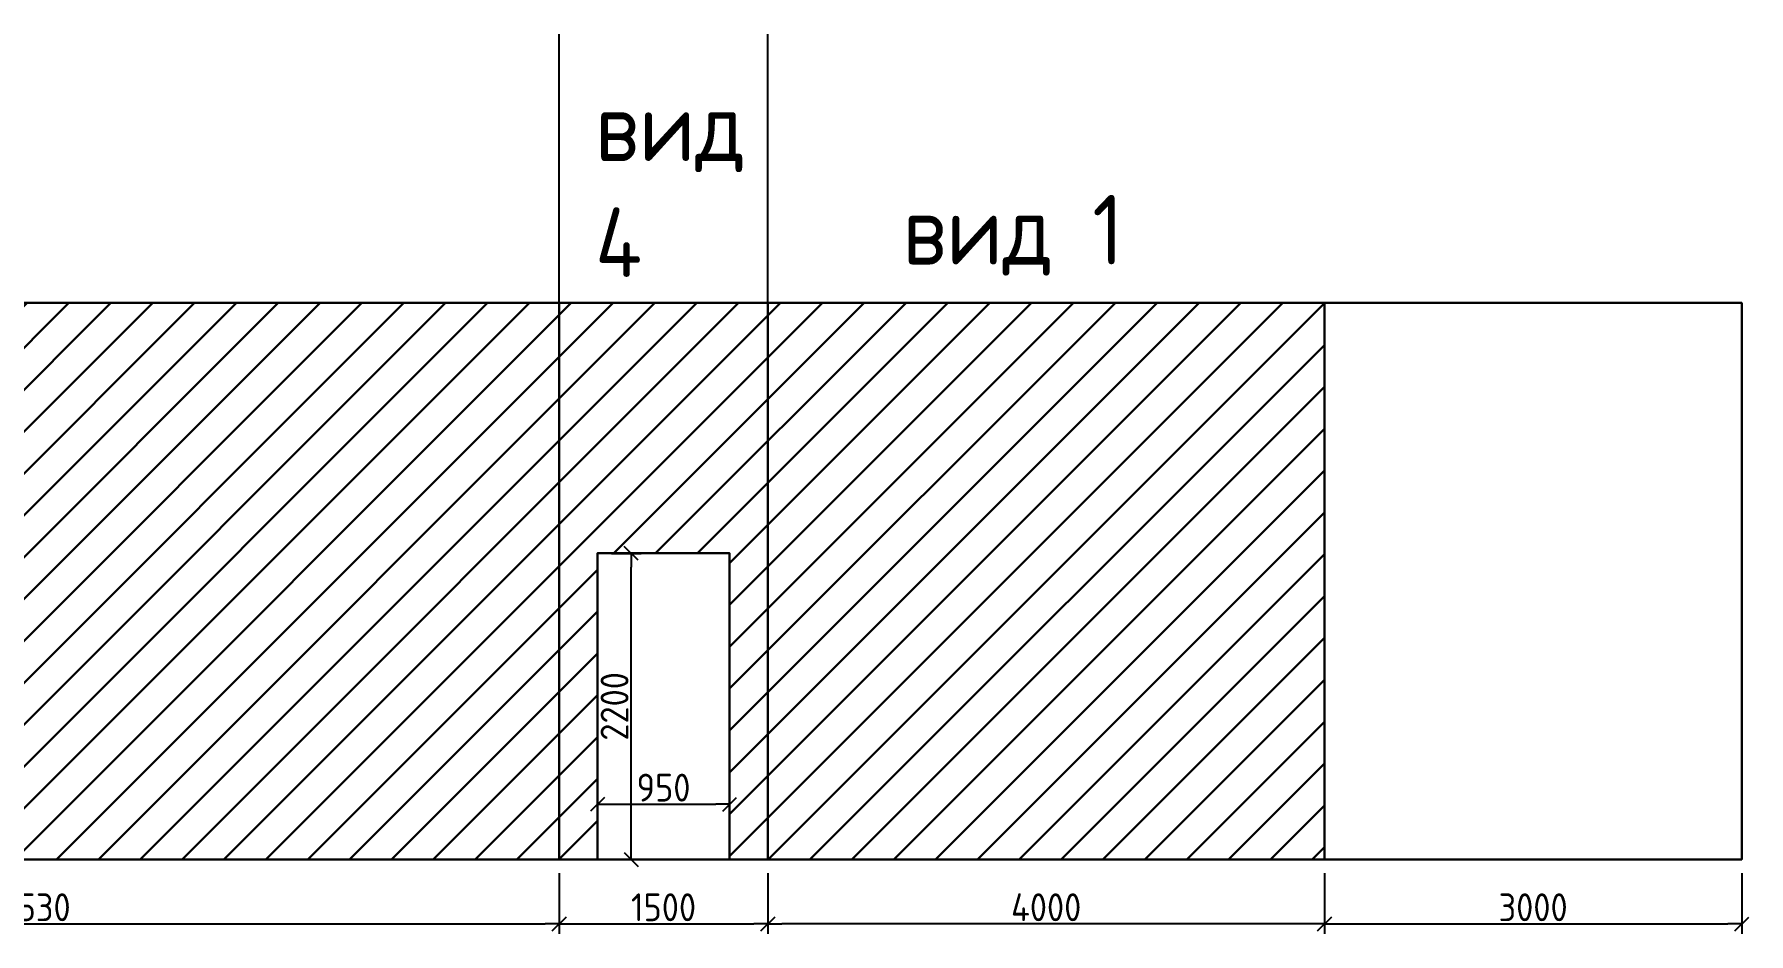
# Model space of a CAD drawing. Header units: millimetres. Extents: x -24360 to 609566, y -391049 to 148426.
# Drawn here: x 292919 to 305242, y -150550 to -144085 of the extents above; entities that cross this region are included whole.
import ezdxf

# ---------------------------------------------------------------- set-up
doc = ezdxf.new("R2010")
doc.units = ezdxf.units.MM
doc.layers.get('Defpoints').update_dxf_attribs({"color": 140})
doc.layers.add('осново', color=7, linetype='Continuous', lineweight=30)
doc.layers.add('Штриховка', color=7, linetype='Continuous', lineweight=30)
doc.styles.add('СПДС', font='isocpeur.ttf', dxfattribs={"width": 0.9})
doc.dimstyles.new('Размера А3', dxfattribs={"dimtxt": 200, "dimasz": 100, "dimexe": 70, "dimexo": 100, "dimgap": 20, "dimtad": 1, "dimdec": 0, "dimrnd": 10, "dimzin": 0, "dimdsep": 46, "dimtxsty": 'СПДС', "dimblk": 'ARROWHEAD_6', "dimcen": 1, "dimclrd": 256, "dimclre": 256, "dimclrt": 256, "dimazin": 0, "dimtfac": 1, "dimtdec": 0, "dimtmove": 2, "dimatfit": 3, "dimfxl": 1, "dimtolj": 1, "dimtzin": 0, "dimarcsym": 0})

# ---------------------------------------------------------------- blocks, each defined once
blk = doc.blocks.new('ARROWHEAD_6')
at = {"color": 0, "linetype": 'Continuous'}
for p, q in [((0, 0), (-1, 0)), ((-0.5, -0.5), (0.5, 0.5))]:
    blk.add_line(p, q, dxfattribs=at)
blk = doc.blocks.new('*D639')
at = {"lineweight": -2, "transparency": 16777216}
for p, q in [((289162, -150116), (289162, -150550)), ((296692, -150116), (296692, -150550)), ((289262, -150480), (296592, -150480))]:
    blk.add_line(p, q, dxfattribs=at)
at = {"layer": 'Defpoints', "color": 0, "lineweight": 15, "transparency": 16777216}
for p in [(289162, -150016), (296692, -150016), (296692, -150480)]:
    blk.add_point(p, dxfattribs=at)
at = {"lineweight": -2, "transparency": 16777216, "xscale": 100, "yscale": 100, "zscale": 100, "rotation": 180}
blk.add_blockref('ARROWHEAD_6', (289162, -150480), dxfattribs=at)
at = {"lineweight": -2, "transparency": 16777216, "xscale": 100, "yscale": 100, "zscale": 100}
blk.add_blockref('ARROWHEAD_6', (296692, -150480), dxfattribs=at)
at = {"transparency": 16777216, "insert": (292927, -150360), "char_height": 200, "attachment_point": 5, "style": 'СПДС'}
blk.add_mtext('\\A1;7530', dxfattribs=at)
blk = doc.blocks.new('*D640')
at = {"lineweight": -2, "transparency": 16777216}
for p, q in [((296692, -150116), (296692, -150550)), ((298192, -150116), (298192, -150550)), ((296792, -150480), (298092, -150480))]:
    blk.add_line(p, q, dxfattribs=at)
at = {"layer": 'Defpoints', "color": 0, "lineweight": 15, "transparency": 16777216}
for p in [(296692, -150016), (298192, -150016), (298192, -150480)]:
    blk.add_point(p, dxfattribs=at)
at = {"lineweight": -2, "transparency": 16777216, "xscale": 100, "yscale": 100, "zscale": 100, "rotation": 180}
blk.add_blockref('ARROWHEAD_6', (296692, -150480), dxfattribs=at)
at = {"lineweight": -2, "transparency": 16777216, "xscale": 100, "yscale": 100, "zscale": 100}
blk.add_blockref('ARROWHEAD_6', (298192, -150480), dxfattribs=at)
at = {"transparency": 16777216, "insert": (297442, -150360), "char_height": 200, "attachment_point": 5, "style": 'СПДС'}
blk.add_mtext('\\A1;1500', dxfattribs=at)
blk = doc.blocks.new('*D641')
at = {"lineweight": -2, "transparency": 16777216}
for p, q in [((298192, -150116), (298192, -150550)), ((302192, -150116), (302192, -150550)), ((302092, -150480), (298292, -150480))]:
    blk.add_line(p, q, dxfattribs=at)
at = {"layer": 'Defpoints', "color": 0, "lineweight": 15, "transparency": 16777216}
for p in [(298192, -150016), (302192, -150016), (298192, -150480)]:
    blk.add_point(p, dxfattribs=at)
at = {"lineweight": -2, "transparency": 16777216, "xscale": 100, "yscale": 100, "zscale": 100, "rotation": 180}
blk.add_blockref('ARROWHEAD_6', (298192, -150480), dxfattribs=at)
at = {"lineweight": -2, "transparency": 16777216, "xscale": 100, "yscale": 100, "zscale": 100}
blk.add_blockref('ARROWHEAD_6', (302192, -150480), dxfattribs=at)
at = {"transparency": 16777216, "insert": (300192, -150360), "char_height": 200, "attachment_point": 5, "style": 'СПДС'}
blk.add_mtext('\\A1;4000', dxfattribs=at)
blk = doc.blocks.new('*D642')
at = {"lineweight": -2, "transparency": 16777216}
for p, q in [((302192, -150116), (302192, -150550)), ((305192, -150116), (305192, -150550)), ((302292, -150480), (305092, -150480))]:
    blk.add_line(p, q, dxfattribs=at)
at = {"layer": 'Defpoints', "color": 0, "lineweight": 15, "transparency": 16777216}
for p in [(302192, -150016), (305192, -150016), (305192, -150480)]:
    blk.add_point(p, dxfattribs=at)
at = {"lineweight": -2, "transparency": 16777216, "xscale": 100, "yscale": 100, "zscale": 100, "rotation": 180}
blk.add_blockref('ARROWHEAD_6', (302192, -150480), dxfattribs=at)
at = {"lineweight": -2, "transparency": 16777216, "xscale": 100, "yscale": 100, "zscale": 100}
blk.add_blockref('ARROWHEAD_6', (305192, -150480), dxfattribs=at)
at = {"transparency": 16777216, "insert": (303692, -150360), "char_height": 200, "attachment_point": 5, "style": 'СПДС'}
blk.add_mtext('\\A1;3000', dxfattribs=at)
blk = doc.blocks.new('*D643')
at = {"lineweight": -2, "transparency": 16777216}
for p, q in [((302092, -146016), (282040, -146016)), ((282110, -149916), (282110, -146116)), ((302092, -150016), (282040, -150016))]:
    blk.add_line(p, q, dxfattribs=at)
at = {"layer": 'Defpoints', "color": 0, "lineweight": 15, "transparency": 16777216}
for p in [(282110, -146016), (302192, -146016), (302192, -150016)]:
    blk.add_point(p, dxfattribs=at)
at = {"lineweight": -2, "transparency": 16777216, "xscale": 100, "yscale": 100, "zscale": 100}
for p, rotation in [((282110, -146016), 90), ((282110, -150016), 270)]:
    blk.add_blockref('ARROWHEAD_6', p, dxfattribs=dict(at, rotation=rotation))
at = {"transparency": 16777216, "insert": (281990, -148016), "char_height": 200, "attachment_point": 5, "rotation": 90, "style": 'СПДС'}
blk.add_mtext('\\A1;4000', dxfattribs=at)
blk = doc.blocks.new('*D664')
at = {"lineweight": -2, "transparency": 16777216}
for p, q in [((296967, -149916), (296967, -149550)), ((297917, -149916), (297917, -149550)), ((297067, -149620), (297817, -149620))]:
    blk.add_line(p, q, dxfattribs=at)
at = {"layer": 'Defpoints', "color": 0, "lineweight": 15, "transparency": 16777216}
for p in [(297917, -149620), (296967, -150016), (297917, -150016)]:
    blk.add_point(p, dxfattribs=at)
at = {"lineweight": -2, "transparency": 16777216, "xscale": 100, "yscale": 100, "zscale": 100, "rotation": 180}
blk.add_blockref('ARROWHEAD_6', (296967, -149620), dxfattribs=at)
at = {"lineweight": -2, "transparency": 16777216, "xscale": 100, "yscale": 100, "zscale": 100}
blk.add_blockref('ARROWHEAD_6', (297917, -149620), dxfattribs=at)
at = {"transparency": 16777216, "insert": (297442, -149500), "char_height": 200, "attachment_point": 5, "style": 'СПДС'}
blk.add_mtext('\\A1;950', dxfattribs=at)
blk = doc.blocks.new('*D665')
at = {"lineweight": -2, "transparency": 16777216}
for p, q in [((297067, -147816), (297280, -147816)), ((297210, -149916), (297210, -147916)), ((297067, -150016), (297280, -150016))]:
    blk.add_line(p, q, dxfattribs=at)
at = {"layer": 'Defpoints', "color": 0, "lineweight": 15, "transparency": 16777216}
for p in [(296967, -147816), (297210, -147816), (296967, -150016)]:
    blk.add_point(p, dxfattribs=at)
at = {"lineweight": -2, "transparency": 16777216, "xscale": 100, "yscale": 100, "zscale": 100}
for p, rotation in [((297210, -147816), 90), ((297210, -150016), 270)]:
    blk.add_blockref('ARROWHEAD_6', p, dxfattribs=dict(at, rotation=rotation))
at = {"transparency": 16777216, "insert": (297090, -148916), "char_height": 200, "attachment_point": 5, "rotation": 90, "style": 'СПДС'}
blk.add_mtext('\\A1;2200', dxfattribs=at)

msp = doc.modelspace()

# ---------------------------------------------------------------- hatches: boundary and pattern name
at = {"layer": 'Штриховка'}
h = msp.add_hatch(dxfattribs=at)
h.set_pattern_fill('ANSI31', color=3, scale=67)
h.set_pattern_definition([(45, (232.32, -147740.17), (-150.41929, 150.41929), [])])
h.paths.add_polyline_path([(286079.875, -146015.773), (282529.875, -146015.773), (282529.875, -150015.773), (286079.875, -150015.773)])
h.paths.add_polyline_path([(289079.875, -146015.773), (286079.875, -146015.773), (286079.875, -150015.773), (289079.875, -150015.773)])
h.paths.add_polyline_path([(296691.627, -146015.773), (289161.627, -146015.773), (289161.627, -150015.773), (296691.627, -150015.773)])
h.paths.add_polyline_path([(298191.627, -146015.773), (296691.627, -146015.773), (296691.627, -150015.773), (296966.627, -150015.773), (296966.627, -147815.773), (297916.627, -147815.773), (297916.627, -150015.773), (298191.627, -150015.773)])
h.paths.add_polyline_path([(302191.627, -146015.773), (298191.627, -146015.773), (298191.627, -150015.773), (302191.627, -150015.773)])

# ---------------------------------------------------------------- linework, layer by layer
for points in [[(296691.627, -146015.773), (296691.627, -144085.11)], [(298191.627, -146015.773), (298191.627, -144085.11)]]:
    msp.add_lwpolyline(points)
for points in [[(289161.627, -150015.773), (296691.627, -150015.773), (296691.627, -146015.773), (289161.627, -146015.773)], [(296691.627, -150015.773), (298191.627, -150015.773), (298191.627, -146015.773), (296691.627, -146015.773)], [(298191.627, -150015.773), (302191.627, -150015.773), (302191.627, -146015.773), (298191.627, -146015.773)], [(302191.627, -150015.773), (305191.627, -150015.773), (305191.627, -146015.773), (302191.627, -146015.773)], [(296966.627, -150015.773), (297916.627, -150015.773), (297916.627, -147815.773), (296966.627, -147815.773)]]:
    msp.add_lwpolyline(points, close=True, dxfattribs=at)

# ---------------------------------------------------------------- texts
at = {"layer": 'осново', "char_height": 500, "attachment_point": 1, "style": 'СПДС'}
for s, width, insert in [('вид 4', 1134.87459, (296950, -144496.667)), ('вид 1', 3371.81454, (299160, -145240))]:
    msp.add_mtext_dynamic_manual_height_columns(s, width=width, gutter_width=1678.372, heights=[0], dxfattribs=dict(at, insert=insert))

# ---------------------------------------------------------------- dimensions: what is measured, and where the dimension line sits
for base, p1, p2, picture, middle in [((282110, -146015.773), (302191.627, -150015.773), (302191.627, -146015.773), '*D643', (281990, -148015.773)), ((297210, -147815.773), (296966.627, -150015.773), (296966.627, -147815.773), '*D665', (297090, -148915.773))]:
    dim = msp.add_linear_dim(base=base, p1=p1, p2=p2, angle=90, dimstyle='Размера А3')
    dim.commit()
    dim.dimension.update_dxf_attribs({"geometry": picture, "text_midpoint": middle})
for base, p1, p2, picture, middle in [((297916.627, -149620), (296966.627, -150015.773), (297916.627, -150015.773), '*D664', (297441.627, -149500)), ((296691.627, -150480), (289161.627, -150015.773), (296691.627, -150015.773), '*D639', (292926.627, -150360)), ((298191.627, -150480), (296691.627, -150015.773), (298191.627, -150015.773), '*D640', (297441.627, -150360)), ((298191.627, -150480), (302191.627, -150015.773), (298191.627, -150015.773), '*D641', (300191.627, -150360)), ((305191.627, -150480), (302191.627, -150015.773), (305191.627, -150015.773), '*D642', (303691.627, -150360))]:
    dim = msp.add_linear_dim(base=base, p1=p1, p2=p2, dimstyle='Размера А3')
    dim.commit()
    dim.dimension.update_dxf_attribs({"geometry": picture, "text_midpoint": middle})

doc.saveas('drawing.dxf')
